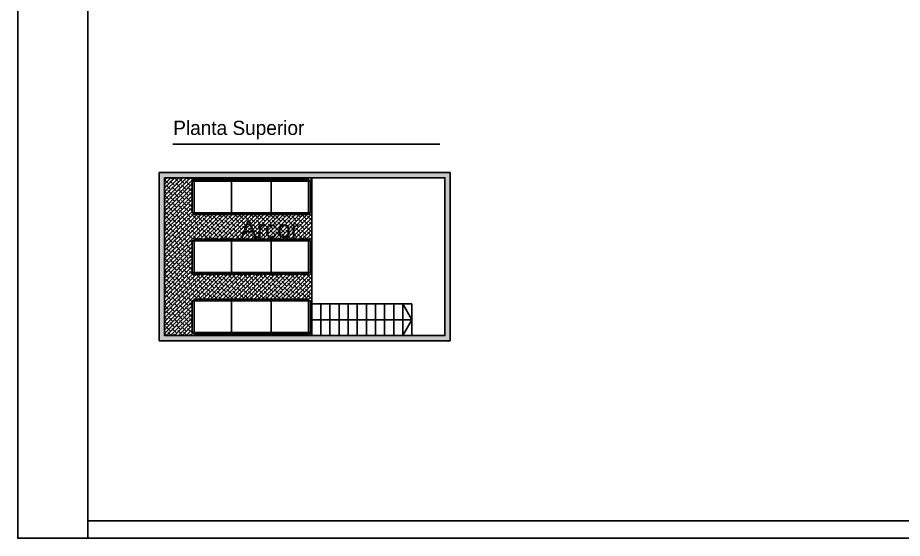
# Model space of a CAD drawing. Header units: millimetres. Extents: x -4 to 72, y -62 to 194.
# Drawn here: x -4.04 to 21.21, y -62.09 to -47.24 of the extents above; entities that cross this region are included whole.
import ezdxf

# ---------------------------------------------------------------- set-up
doc = ezdxf.new("R2010")
doc.units = ezdxf.units.MM
for name, color, linetype in [('01', 1, 'Continuous'), ('Divisiones - Placas de roca de yeso y Vidrio', 3, 'Continuous'), ('Leyendas', 251, 'Continuous'), ('Mamposteria', 2, 'Continuous'), ('Mamposteria_hatch', 252, 'Continuous'), ('Pisos metálicos', 21, 'Continuous'), ('Racks', 7, 'Continuous')]:
    doc.layers.add(name, color=color, linetype=linetype)
doc.layers.add('AUX', color=232, linetype='Continuous', plot=False)

# ---------------------------------------------------------------- blocks, each defined once
blk = doc.blocks.new('m3bblock')
at = {"layer": 'Racks'}
for p, q in [((-749.057, 662.795), (-749.057, 661.795)), ((-745.787, 661.795), (-745.787, 662.795)), ((-745.737, 662.745), (-749.107, 662.745)), ((-749.107, 661.845), (-745.737, 661.845))]:
    blk.add_line(p, q, dxfattribs=at)
for points in [[(-749.057, 662.795), (-745.787, 662.795)], [(-747.987, 662.795), (-747.987, 661.795)], [(-746.857, 662.795), (-746.857, 661.795)], [(-749.107, 661.845), (-749.107, 662.745)], [(-745.737, 662.745), (-745.737, 661.845)], [(-745.787, 661.795), (-749.057, 661.795)]]:
    blk.add_lwpolyline(points, dxfattribs=at)

msp = doc.modelspace()

# ---------------------------------------------------------------- hatches: boundary and pattern name
at = {"layer": 'Mamposteria_hatch'}
h = msp.add_hatch(color=256, dxfattribs=at)
h.paths.add_polyline_path([(8.3, -51.653), (0, -51.653), (0, -56.453), (8.3, -56.453)])
h.paths.add_polyline_path([(8.15, -56.303), (0.15, -56.303), (0.15, -51.803), (8.15, -51.803)], flags=16)
at = {"layer": 'Pisos metálicos'}
h = msp.add_hatch(dxfattribs=at)
h.set_pattern_fill('ANSI38', color=256, scale=0.025, style=0)
h.set_pattern_definition([(45, (-42.32888, -255.09594), (-0.0561266, 0.0561266), []), (135, (-42.32888, -255.09594), (-0.168379802, 0.0561266), [0.1984375, -0.1190625])])
h.paths.add_polyline_path([(0.15, -51.803), (0.15, -56.303), (4.35, -56.303), (4.35, -51.803)])
h.paths.add_polyline_path([(0.992, -52.85), (0.992, -52.8), (0.942, -52.8), (0.942, -51.9), (0.992, -51.9), (0.992, -51.85), (4.262, -51.85), (4.262, -51.9), (4.312, -51.9), (4.312, -52.8), (4.262, -52.8), (4.262, -52.85)], flags=16)
h.paths.add_polyline_path([(4.262, -53.553), (4.262, -53.603), (4.312, -53.603), (4.312, -54.503), (4.262, -54.503), (4.262, -54.553), (0.992, -54.553), (0.992, -54.503), (0.942, -54.503), (0.942, -53.603), (0.992, -53.603), (0.992, -53.553)], flags=16)
h.paths.add_polyline_path([(4.262, -55.262), (4.262, -55.312), (4.312, -55.312), (4.312, -56.212), (4.262, -56.212), (4.262, -56.262), (0.992, -56.262), (0.992, -56.212), (0.942, -56.212), (0.942, -55.312), (0.992, -55.312), (0.992, -55.262)], flags=16)

# ---------------------------------------------------------------- linework, layer by layer
for p, q in [((8.3, -51.653), (0, -51.653)), ((0, -56.453), (0, -51.653)), ((8.3, -51.653), (8.3, -56.453)), ((0.15, -51.803), (2.45, -51.803)), ((0.15, -51.803), (0.15, -56.303)), ((2.45, -51.803), (8.15, -51.803)), ((8.15, -51.803), (8.15, -56.303)), ((0.15, -56.303), (8.15, -56.303)), ((0, -56.453), (8.3, -56.453))]:
    msp.add_line(p, q)
at = {"layer": '01'}
for q in [(6.95, -55.403), (4.35, -55.853), (6.95, -56.303)]:
    msp.add_line((7.21, -55.853), q, dxfattribs=at)
msp.add_lwpolyline([(-2.043, -32.886), (37.457, -32.886), (37.457, -61.586), (-2.043, -61.586), (-2.043, -32.886)], dxfattribs=at)
at = {"layer": 'AUX'}
msp.add_line((-2.043, -32.386), (-2.043, -62.086), dxfattribs=at)
for points in [[(-4.043, -32.386), (37.957, -32.386), (37.957, -62.086), (-4.043, -62.086), (-4.043, -32.386)], [(0, -51.653), (8.3, -51.653), (8.3, -56.453), (0, -56.453), (0, -51.653)], [(0.15, -51.803), (8.15, -51.803), (8.15, -56.303), (0.15, -56.303), (0.15, -51.803)], [(0.942, -51.9), (0.992, -51.9), (0.992, -51.85), (4.262, -51.85), (4.262, -51.9), (4.312, -51.9), (4.312, -52.8), (4.262, -52.8), (4.262, -52.85), (0.992, -52.85), (0.992, -52.8), (0.942, -52.8), (0.942, -51.9)], [(0.942, -53.603), (0.992, -53.603), (0.992, -53.553), (4.262, -53.553), (4.262, -53.603), (4.312, -53.603), (4.312, -54.503), (4.262, -54.503), (4.262, -54.553), (0.992, -54.553), (0.992, -54.503), (0.942, -54.503), (0.942, -53.603)], [(0.942, -55.312), (0.992, -55.312), (0.992, -55.262), (4.262, -55.262), (4.262, -55.312), (4.312, -55.312), (4.312, -56.212), (4.262, -56.212), (4.262, -56.262), (0.992, -56.262), (0.992, -56.212), (0.942, -56.212), (0.942, -55.312)]]:
    msp.add_lwpolyline(points, dxfattribs=at)
at = {"layer": 'Divisiones - Placas de roca de yeso y Vidrio'}
for p, q in [((4.35, -56.303), (4.35, -51.803)), ((4.35, -55.403), (7.21, -55.403)), ((4.35, -56.303), (4.35, -55.403)), ((4.61, -56.303), (4.61, -55.403)), ((4.87, -56.303), (4.87, -55.403)), ((5.13, -56.303), (5.13, -55.403)), ((5.39, -56.303), (5.39, -55.403)), ((5.65, -56.303), (5.65, -55.403)), ((5.91, -56.303), (5.91, -55.403)), ((6.17, -56.303), (6.17, -55.403)), ((6.43, -56.303), (6.43, -55.403)), ((6.69, -56.303), (6.69, -55.403)), ((6.95, -56.303), (6.95, -55.403)), ((7.21, -56.303), (7.21, -55.403))]:
    msp.add_line(p, q, dxfattribs=at)
at = {"layer": 'Leyendas'}
msp.add_line((0.383, -50.842), (8.009, -50.842), dxfattribs=at)

# ---------------------------------------------------------------- block references
at = {"layer": 'Mamposteria', "rotation": 180}
for p in [(-744.795, 609.944), (-744.795, 608.242), (-744.795, 606.533)]:
    msp.add_blockref('m3bblock', p, dxfattribs=at)

# ---------------------------------------------------------------- texts
at = {"insert": (2.318, -53.018), "char_height": 0.5, "width": 18.41111, "attachment_point": 1}
msp.add_mtext('{\\fArial|b0|i0|c0|p34;Arcor}', dxfattribs=at)
at = {"layer": 'Leyendas'}
msp.add_text('Planta Superior', height=0.406, dxfattribs=at).set_placement((0.397, -50.581))

doc.saveas('drawing.dxf')
